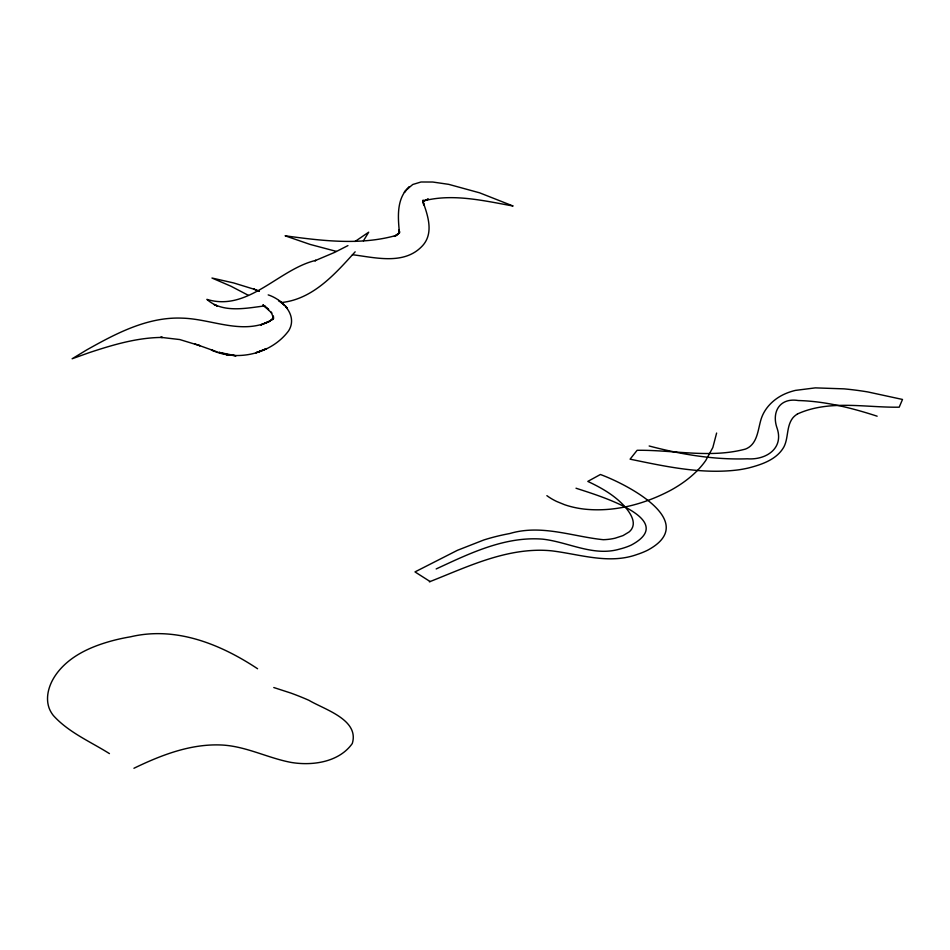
<?xml version="1.0" encoding="UTF-8"?>
<svg xmlns="http://www.w3.org/2000/svg" width="950" height="950" viewBox="0 0 950 950"><rect width="100%" height="100%" fill="white"/><g stroke="black" fill="none" stroke-linecap="round" stroke-linejoin="round"><path stroke-width="1.43" d="M716.621 433.046L712.832 447.533L705.731 460.512A147.202 84.989 0 0 1 670.557 490.354C644.159 504.331 613.736 512.406 583.775 509.046A62.403 36.029 0 0 1 564.561 504.699L556.605 501.446A65.384 37.751 0 0 1 546.879 495.662M423.118 202.493L423.166 199.999L423.712 204.963L423.463 203.146C428.521 217.408 433.96 234.935 421.159 247.143C403.037 265.038 374.846 257.498 352.438 254.707M423.118 202.694L423.759 200.759M363.446 240.813L368.707 232.18L355.062 241.478M355.157 251.821C335.029 274.027 313.013 299.238 281.307 302.563M409.355 186.794L406.849 189.454L412.775 184.49L421.004 181.996L432.761 182.032L448.709 184.348L479.608 192.826L513.095 206.019C484.049 200.759 453.008 193.361 423.914 200.806L428.367 199.025L423.854 200.961M272.377 319.212L273.766 318.012L269.04 321.729L273.267 318.226L272.46 319.794L273.339 317.656L273.137 319.058L273.374 316.089L273.374 317.442L271.047 312.087L271.783 313.072L262.901 304.819L268.672 309.534L263.708 305.461M409.236 186.924L404.332 192.328L406.125 190.071C396.649 201.531 398.038 218.239 399.38 232.121L399.083 229.888L399.332 233.035L399.534 231.42L398.81 233.522L399.19 232.869L396.281 235.446L399.641 232.655L394.191 236.431L396.423 235.362C360.394 245.623 321.729 240.766 285.107 235.802L310.116 244.423L336.3 251.37M797.477 413.963C829.279 399.475 865.509 407.728 899.199 407.182L902.5 399.451L867.92 391.958A197.208 113.857 0 0 0 851.022 389.583A202.041 116.648 0 0 0 844.028 388.859L815.314 387.873L795.435 390.391A45.232 26.113 0 0 0 786.837 393.11C775.2 397.67 764.999 406.909 761.14 419.021C757.815 429.626 757.672 444.22 745.548 449.053C710.279 458.601 673.123 449.789 637.117 450.3L630.087 459.171C665.629 466.497 702.086 474.549 738.542 469.846A74.634 43.094 0 0 0 748.588 467.958C761.852 464.538 776.922 459.515 783.976 446.785C788.512 437.819 786.386 426.645 792.49 418.332A27.289 15.758 0 0 1 797.477 413.963M347.938 245.599L334.614 252.403L314.842 260.775L315.911 260.359C278.742 269.064 248.069 312.122 206.898 299.369C222.561 313.452 246.026 308.192 264.908 305.888M270.608 320.542L260.763 324.959L268.506 321.848C240.647 334.388 211.054 318.927 182.388 318.155C147.796 316.599 115.959 333.462 86.711 349.921L72.129 358.767L89.371 352.593C113.014 344.803 137.394 337.511 162.509 337.428L160.645 337.321L179.764 339.554L199.999 345.729L194.952 343.959M436.181 568.955C469.442 553.494 504.866 536.192 542.545 539.137C568.231 541.928 593.168 556.771 619.436 549.148A51.336 29.64 0 0 0 631.204 545.11C680.331 518.902 594.439 494.428 576.021 488.217M133.938 768.265C161.488 754.941 191.473 743.316 222.632 745.061C246.442 746.474 267.936 758.053 291.139 762.422C312.407 765.985 339.019 762.256 352.284 743.529C359.611 719.672 324.378 709.519 308.964 700.328A238.498 137.702 0 0 0 290.736 693.025L273.778 687.527M429.4 581.827C464.906 567.851 500.662 550.383 539.648 550.24A68.151 39.354 0 0 1 551.808 550.857C579.951 554.278 608.998 564.597 637.011 554.503A65.764 37.964 0 0 0 647.556 550.252C700.447 521.942 626.905 484.251 600.4 474.501L587.801 481.412C601.018 487.611 614.104 494.997 624.114 505.827A104.037 60.064 0 0 1 628.211 510.886C631.809 515.874 635.396 522.939 631.786 528.853A23.548 13.597 0 0 1 628.983 532.024L623.022 535.598L615.066 538.211A36.337 20.983 0 0 1 603.321 539.707C572.256 536.501 541.369 524.127 509.794 533.532A146.941 84.835 0 0 0 483.847 539.968L457.425 550.311L414.984 571.912L430.124 581.554M649.159 445.989C681.091 454.421 714.174 459.954 747.294 458.803C765.831 460.192 783.952 448.673 777.136 428.319C771.305 412.122 779.629 397.444 798.309 400.532C825.229 401.233 851.651 407.906 877.147 416.195M217.039 351.868L198.419 345.183M213.073 350.55L211.422 350.004C237.417 362.093 271.712 353.756 288.717 330.695C298.134 315.341 282.293 299.392 268.197 294.892M254.588 289.382L233.676 282.946L211.969 278.029L230.921 286.199L248.401 295.343M259.219 291.258L253.876 289.109L259.089 291.211M216.992 305.841L214.13 304.582L217.099 305.888M257.581 668.741C220.317 644.064 175.75 626.062 130.471 636.821A128.939 74.444 0 0 0 112.041 640.811C91.841 646.297 71.262 655.144 57.926 671.959A119.439 68.958 0 0 0 51.573 682.064C47.844 689.866 46.111 699.081 48.901 707.465A63.46 36.634 0 0 0 53.319 715.481C68.614 732.462 90.381 741.617 109.428 753.599M266.629 348.591L259.184 351.595L266.629 348.591M261.333 350.811L256.025 352.676L261.333 350.811M235.849 355.787L218.737 352.296L228.19 354.932L225.993 354.35L235.849 355.787M283.444 304.273L278.623 300.473L284.466 305.104L283.444 304.273M286.318 307.183L285.511 306.185L287.387 308.489L286.318 307.183"/></g></svg>
